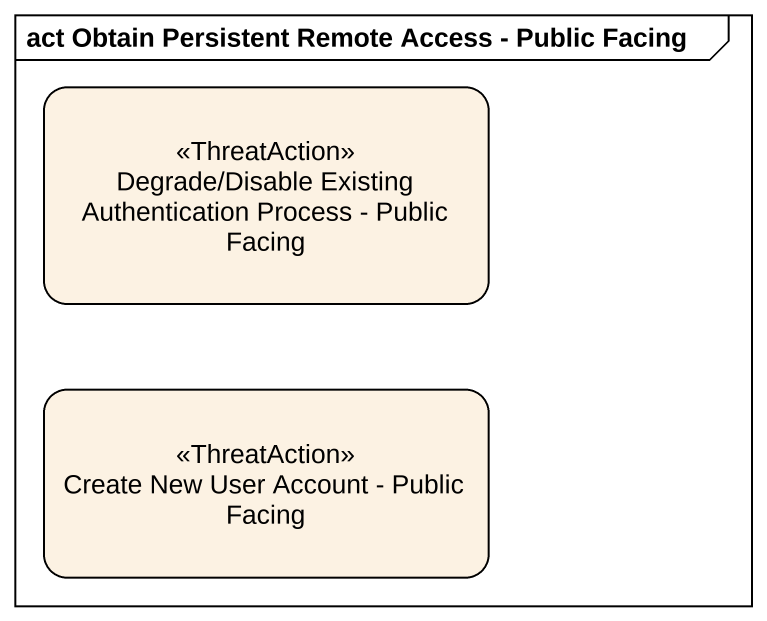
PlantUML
@startuml
mainframe act Obtain Persistent Remote Access - Public Facing
hide empty description
state "Degrade/Disable Existing Authentication Process - Public Facing" as Degrade_Disable_Existing <<ThreatAction>>
state "Create New User Account - Public Facing" as Create_New_User_Account <<ThreatAction>>
@enduml
